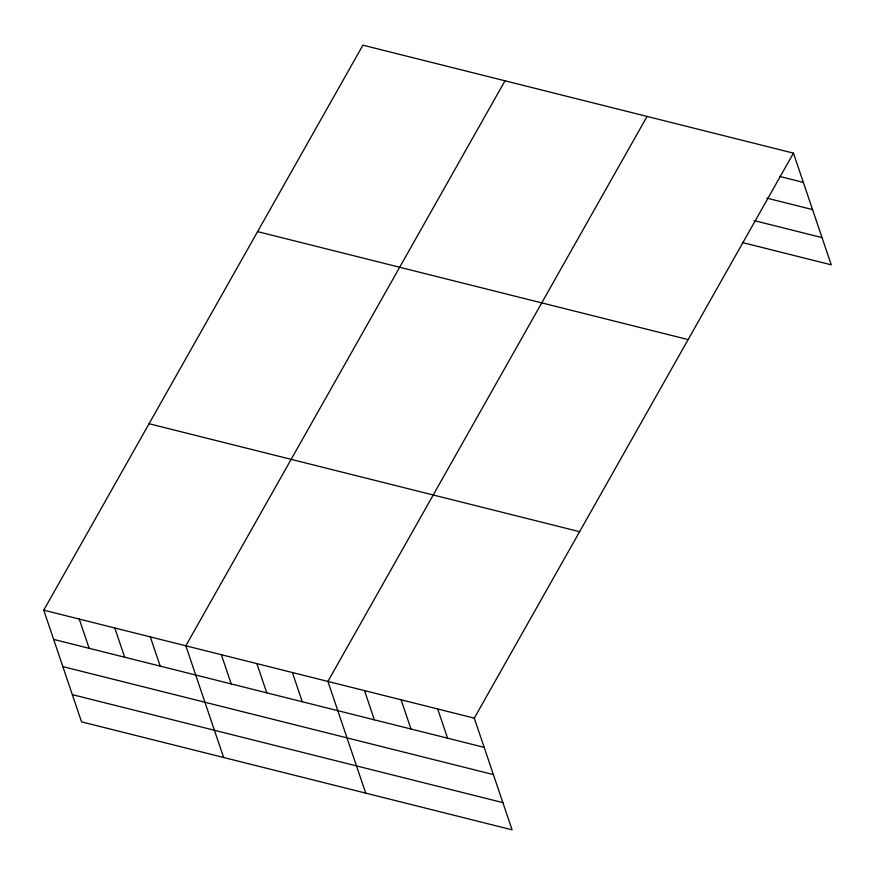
<?xml version="1.0" encoding="UTF-8"?>
<svg xmlns="http://www.w3.org/2000/svg" width="875" height="875" viewBox="0 0 875 875"><rect width="100%" height="100%" fill="white"/><g stroke="black" fill="none" stroke-linecap="round" stroke-linejoin="round"><path stroke-width="1.31" d="M793.45 153.136L474.283 718.145L512.083 829.828L81.55 721.864L43.75 610.17L362.917 45.172L793.45 153.136L831.25 264.83L742.372 242.539M504.995 80.806L185.828 645.805L223.628 757.487M647.062 116.43L327.906 681.428L365.706 793.122M779.811 176.477L803.337 182.372M766.806 198.111L812.547 209.584M754.075 220.577L822.041 237.617M257.589 231.623L688.122 339.588M149.078 423.73L579.611 531.694M43.75 610.17L474.283 718.145M53.648 639.406L484.181 747.37M62.858 666.619L493.391 774.583M72.341 694.652L502.873 802.616M437.686 708.969L447.584 738.194M401.089 699.781L410.988 729.017M364.492 690.605L374.391 719.841M292.381 672.525L302.28 701.761M256.867 663.622L266.755 692.847M221.342 654.708L231.241 683.944M150.303 636.902L160.202 666.127M114.789 627.987L124.677 657.223M79.264 619.084L89.162 648.309"/></g></svg>
